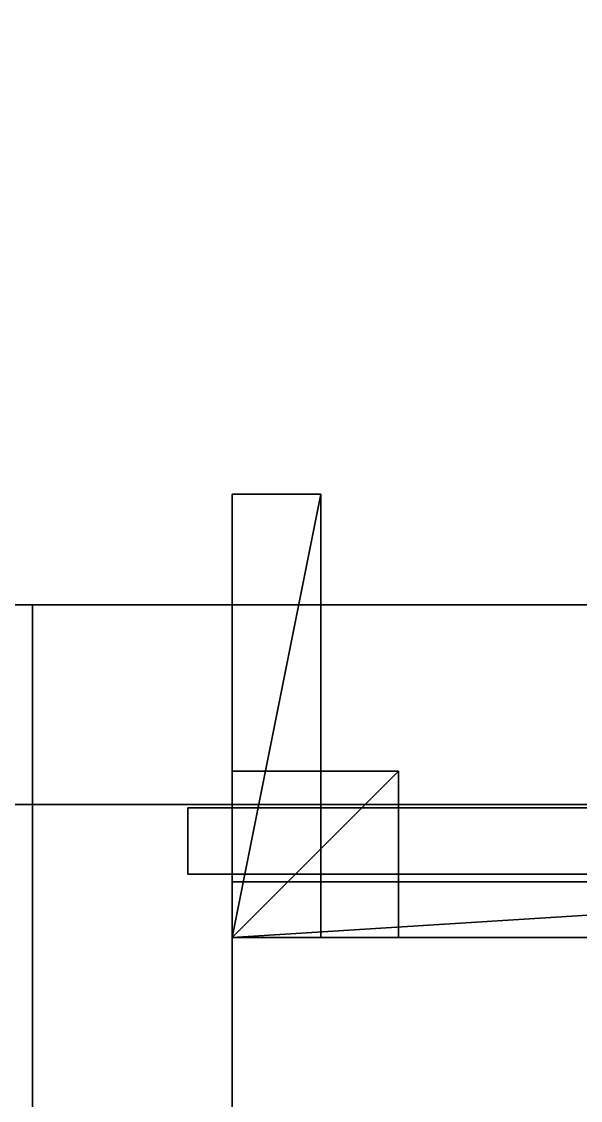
# Model space of a CAD drawing. Extents: x 0 to 3903, y -1756 to 0.
# Drawn here: x 924 to 974.4, y -212.7 to -115.4 of the extents above; entities that cross this region are included whole.
import ezdxf

# ---------------------------------------------------------------- set-up
doc = ezdxf.new("R2010")
doc.units = 0
for name, color, linetype in [('LAYER0', 7, 'CONTINUOUS'), ('LAYER1', 7, 'CONTINUOUS'), ('LAYER148', 35, 'CONTINUOUS'), ('LAYER149', 35, 'CONTINUOUS'), ('LAYER151', 8, 'CONTINUOUS'), ('LAYER152', 8, 'CONTINUOUS'), ('LAYER155', 7, 'CONTINUOUS'), ('LAYER157', 2, 'CONTINUOUS'), ('LAYER158', 7, 'CONTINUOUS'), ('LAYER159', 253, 'CONTINUOUS'), ('LAYER160', 253, 'CONTINUOUS'), ('LAYER161', 253, 'CONTINUOUS'), ('LAYER162', 253, 'CONTINUOUS'), ('LAYER163', 253, 'CONTINUOUS'), ('LAYER164', 253, 'CONTINUOUS'), ('LAYER173', 7, 'CONTINUOUS'), ('LAYER174', 7, 'CONTINUOUS'), ('LAYER175', 7, 'CONTINUOUS'), ('LAYER176', 7, 'CONTINUOUS'), ('LAYER317', 7, 'CONTINUOUS'), ('LAYER319', 2, 'CONTINUOUS'), ('LAYER320', 7, 'CONTINUOUS'), ('LAYER321', 253, 'CONTINUOUS'), ('LAYER322', 253, 'CONTINUOUS'), ('LAYER323', 253, 'CONTINUOUS'), ('LAYER324', 253, 'CONTINUOUS'), ('LAYER325', 253, 'CONTINUOUS'), ('LAYER326', 253, 'CONTINUOUS'), ('LAYER335', 7, 'CONTINUOUS'), ('LAYER336', 7, 'CONTINUOUS'), ('LAYER337', 7, 'CONTINUOUS'), ('LAYER338', 7, 'CONTINUOUS'), ('LAYER353', 7, 'CONTINUOUS'), ('LAYER355', 2, 'CONTINUOUS'), ('LAYER356', 7, 'CONTINUOUS'), ('LAYER357', 253, 'CONTINUOUS'), ('LAYER358', 253, 'CONTINUOUS'), ('LAYER359', 253, 'CONTINUOUS'), ('LAYER360', 253, 'CONTINUOUS'), ('LAYER361', 253, 'CONTINUOUS'), ('LAYER362', 253, 'CONTINUOUS'), ('LAYER371', 7, 'CONTINUOUS'), ('LAYER373', 7, 'CONTINUOUS'), ('LAYER374', 7, 'CONTINUOUS'), ('LAYER5', 7, 'CONTINUOUS')]:
    doc.layers.add(name, color=color, linetype=linetype)

msp = doc.modelspace()

# ---------------------------------------------------------------- linework, layer by layer
at = {"layer": 'LAYER0', "invisible_edges": 1}
for points in [[(3902.994, -18.002), (0.0042, -1756.002), (0.0042, -18.002), (3902.994, -18.002)], [(0.0042, -1756.002), (3902.994, -18.002), (3902.994, -1756.002), (0.0042, -1756.002)], [(3902.994, -1756.002, 5), (0.0042, -18.002, 5), (0.0042, -1756.002, 5), (3902.994, -1756.002, 5)], [(0.0042, -18.002, 5), (3902.994, -1756.002, 5), (3902.994, -18.002, 5), (0.0042, -18.002, 5)]]:
    msp.add_3dface(points, dxfattribs=at)
at = {"layer": 'LAYER1'}
for points, invisible_edges in [([(150.0021, -168.0032, 5), (0.0021, -18.0032, 5), (3903.002, -18.0032, 5), (150.0021, -168.0032, 5)], 5), ([(150.0021, -168.0032, 5), (3903.002, -18.0032, 5), (3753.002, -168.0032, 5), (150.0021, -168.0032, 5)], 3), ([(150.0021, -168.0032, 2955), (3042.972, -168.0032, 1170), (3753.002, -168.0032, 2955), (150.0021, -168.0032, 2955)], 3), ([(150.0021, -168.0032, 2955), (666.0021, -168.0032, 1163), (3042.972, -168.0032, 1170), (150.0021, -168.0032, 2955)], 7), ([(150.0021, -168.0032, 5), (3162.972, -168.0032, 1090), (726.0021, -168.0032, 1083), (150.0021, -168.0032, 5)], 7), ([(3753.002, -168.0032, 5), (3162.972, -168.0032, 1090), (150.0021, -168.0032, 5), (3753.002, -168.0032, 5)], 3), ([(726.0021, -168.0032, 1163), (3042.972, -168.0032, 1170), (666.0021, -168.0032, 1163), (726.0021, -168.0032, 1163)], 3), ([(726.0021, -168.0032, 1163), (3042.972, -168.0032, 1090), (3042.972, -168.0032, 1170), (726.0021, -168.0032, 1163)], 5), ([(3042.972, -168.0032, 1090), (726.0021, -168.0032, 1083), (3162.972, -168.0032, 1090), (3042.972, -168.0032, 1090)], 3), ([(726.0021, -168.0032, 1083), (3042.972, -168.0032, 1090), (726.0021, -168.0032, 1163), (726.0021, -168.0032, 1083)], 3)]:
    msp.add_3dface(points, dxfattribs=dict(at, invisible_edges=invisible_edges))
at = {"layer": 'LAYER148'}
for points, invisible_edges in [([(2405, -168.001, 930), (155.0002, -168.001, 885), (155.0002, -168.001, 930), (2405, -168.001, 930)], 1), ([(155.0002, -168.001, 885), (2405, -168.001, 930), (2405, -168.001, 885), (155.0002, -168.001, 885)], 1), ([(2405, -168.001, 885), (870.0003, -232.001, 885), (155.0002, -168.001, 885), (2405, -168.001, 885)], 3), ([(155.0002, -168.001, 930), (240.0003, -232.001, 930), (2405, -168.001, 930), (155.0002, -168.001, 930)], 3), ([(870.0003, -232.001, 930), (2405, -168.001, 930), (240.0003, -232.001, 930), (870.0003, -232.001, 930)], 3), ([(870.0003, -232.001, 885), (2405, -168.001, 885), (2405, -738.001, 885), (870.0003, -232.001, 885)], 5), ([(2405, -168.001, 930), (870.0003, -232.001, 930), (2405, -738.001, 930), (2405, -168.001, 930)], 3)]:
    msp.add_3dface(points, dxfattribs=dict(at, invisible_edges=invisible_edges))
at = {"layer": 'LAYER149'}
for points, invisible_edges in [([(3753, -168.001, 930), (3735, -186.001, 930), (155, -168.001, 930), (3753, -168.001, 930)], 3), ([(155, -168.001, 930), (3735, -186.001, 930), (173, -186.001, 930), (155, -168.001, 930)], 5), ([(155, -168.001, 980), (3753, -168.001, 930), (155, -168.001, 930), (155, -168.001, 980)], 1), ([(3753, -168.001, 930), (155, -168.001, 980), (3753, -168.001, 980), (3753, -168.001, 930)], 1), ([(3735, -186.001, 980), (3753, -168.001, 980), (155, -168.001, 980), (3735, -186.001, 980)], 5), ([(3735, -186.001, 980), (155, -168.001, 980), (173, -186.001, 980), (3735, -186.001, 980)], 3), ([(3735, -186.001, 980), (173, -186.001, 930), (3735, -186.001, 930), (3735, -186.001, 980)], 1), ([(173, -186.001, 930), (3735, -186.001, 980), (173, -186.001, 980), (173, -186.001, 930)], 1)]:
    msp.add_3dface(points, dxfattribs=dict(at, invisible_edges=invisible_edges))
at = {"layer": 'LAYER151', "invisible_edges": 1}
for points in [[(3535, -168, 1605), (907.0002, -538, 1605), (907.0002, -168, 1605), (3535, -168, 1605)], [(907.0002, -538, 1605), (3535, -168, 1605), (3535, -538, 1605), (907.0002, -538, 1605)], [(907.0002, -168, 1623), (3535, -168, 1605), (907.0002, -168, 1605), (907.0002, -168, 1623)], [(3535, -168, 1605), (907.0002, -168, 1623), (3535, -168, 1623), (3535, -168, 1605)], [(3535, -538, 1623), (907.0002, -168, 1623), (907.0002, -538, 1623), (3535, -538, 1623)], [(907.0002, -168, 1623), (3535, -538, 1623), (3535, -168, 1623), (907.0002, -168, 1623)]]:
    msp.add_3dface(points, dxfattribs=at)
at = {"layer": 'LAYER152', "invisible_edges": 1}
for points in [[(907.0002, -168, 1623), (925.0002, -538, 1623), (907.0002, -538, 1623), (907.0002, -168, 1623)], [(925.0002, -538, 1623), (907.0002, -168, 1623), (925.0002, -168, 1623), (925.0002, -538, 1623)], [(925.0002, -168, 2505), (907.0002, -538, 2505), (925.0002, -538, 2505), (925.0002, -168, 2505)], [(907.0002, -538, 2505), (925.0002, -168, 2505), (907.0002, -168, 2505), (907.0002, -538, 2505)], [(907.0002, -168, 1623), (925.0002, -168, 2505), (925.0002, -168, 1623), (907.0002, -168, 1623)], [(925.0002, -168, 2505), (907.0002, -168, 1623), (907.0002, -168, 2505), (925.0002, -168, 2505)], [(925.0002, -168, 2505), (925.0002, -538, 1623), (925.0002, -168, 1623), (925.0002, -168, 2505)], [(925.0002, -538, 1623), (925.0002, -168, 2505), (925.0002, -538, 2505), (925.0002, -538, 1623)]]:
    msp.add_3dface(points, dxfattribs=at)
at = {"layer": 'LAYER155', "invisible_edges": 1}
for points in [[(925.0002, -168, 1623), (943.0002, -518, 1623), (925.0002, -518, 1623), (925.0002, -168, 1623)], [(943.0002, -518, 1623), (925.0002, -168, 1623), (943.0002, -168, 1623), (943.0002, -518, 1623)], [(943.0002, -168, 1973), (925.0002, -518, 1973), (943.0002, -518, 1973), (943.0002, -168, 1973)], [(925.0002, -518, 1973), (943.0002, -168, 1973), (925.0002, -168, 1973), (925.0002, -518, 1973)], [(925.0002, -168, 1623), (943.0002, -168, 1973), (943.0002, -168, 1623), (925.0002, -168, 1623)], [(943.0002, -168, 1973), (925.0002, -168, 1623), (925.0002, -168, 1973), (943.0002, -168, 1973)], [(925.0002, -518, 1973), (925.0002, -168, 1623), (925.0002, -518, 1623), (925.0002, -518, 1973)], [(925.0002, -168, 1623), (925.0002, -518, 1973), (925.0002, -168, 1973), (925.0002, -168, 1623)], [(943.0002, -168, 1973), (943.0002, -518, 1623), (943.0002, -168, 1623), (943.0002, -168, 1973)], [(943.0002, -518, 1623), (943.0002, -168, 1973), (943.0002, -518, 1973), (943.0002, -518, 1623)]]:
    msp.add_3dface(points, dxfattribs=at)
at = {"layer": 'LAYER157'}
for points in [[(1023, -198, 1942.5), (1023, -193, 1942.5), (943.0002, -198, 1942.5), (1023, -198, 1942.5)], [(943.0002, -198, 1942.5), (1023, -193, 1942.5), (943.0002, -193, 1942.5), (943.0002, -198, 1942.5)], [(943.0002, -198, 1942.5), (943.0002, -193, 1942.5), (943.0002, -198, 1919.5), (943.0002, -198, 1942.5)], [(943.0002, -198, 1919.5), (943.0002, -193, 1942.5), (943.0002, -193, 1919.5), (943.0002, -198, 1919.5)], [(1023, -198, 1919.5), (943.0002, -198, 1919.5), (1023, -193, 1919.5), (1023, -198, 1919.5)], [(1023, -193, 1919.5), (943.0002, -198, 1919.5), (943.0002, -193, 1919.5), (1023, -193, 1919.5)], [(1023, -193, 1919.5), (943.0002, -193, 1919.5), (1023, -193, 1942.5), (1023, -193, 1919.5)], [(1023, -193, 1942.5), (943.0002, -193, 1919.5), (943.0002, -193, 1942.5), (1023, -193, 1942.5)], [(1023, -198, 1942.5), (943.0002, -198, 1942.5), (1023, -198, 1919.5), (1023, -198, 1942.5)], [(1023, -198, 1919.5), (943.0002, -198, 1942.5), (943.0002, -198, 1919.5), (1023, -198, 1919.5)]]:
    msp.add_3dface(points, dxfattribs=at)
at = {"layer": 'LAYER158', "invisible_edges": 1}
for points in [[(943.0002, -193, 1942.5), (1023, -198, 1942.5), (1023, -193, 1942.5), (943.0002, -193, 1942.5)], [(1023, -198, 1942.5), (943.0002, -193, 1942.5), (943.0002, -198, 1942.5), (1023, -198, 1942.5)], [(943.0002, -198, 1919.5), (1023, -193, 1919.5), (1023, -198, 1919.5), (943.0002, -198, 1919.5)], [(1023, -193, 1919.5), (943.0002, -198, 1919.5), (943.0002, -193, 1919.5), (1023, -193, 1919.5)], [(943.0002, -193, 1942.5), (943.0002, -198, 1919.5), (943.0002, -198, 1942.5), (943.0002, -193, 1942.5)], [(943.0002, -198, 1919.5), (943.0002, -193, 1942.5), (943.0002, -193, 1919.5), (943.0002, -198, 1919.5)], [(1023, -193, 1919.5), (943.0002, -193, 1942.5), (1023, -193, 1942.5), (1023, -193, 1919.5)], [(943.0002, -193, 1942.5), (1023, -193, 1919.5), (943.0002, -193, 1919.5), (943.0002, -193, 1942.5)], [(943.0002, -198, 1919.5), (1023, -198, 1942.5), (943.0002, -198, 1942.5), (943.0002, -198, 1919.5)], [(1023, -198, 1942.5), (943.0002, -198, 1919.5), (1023, -198, 1919.5), (1023, -198, 1942.5)]]:
    msp.add_3dface(points, dxfattribs=at)
at = {"layer": 'LAYER159'}
for points in [[(958.0002, -198, 1942.5), (958.0002, -183, 1942.5), (943.0002, -198, 1942.5), (958.0002, -198, 1942.5)], [(943.0002, -198, 1942.5), (958.0002, -183, 1942.5), (943.0002, -183, 1942.5), (943.0002, -198, 1942.5)], [(943.0002, -198, 1942.5), (943.0002, -183, 1942.5), (943.0002, -198, 1927.5), (943.0002, -198, 1942.5)], [(943.0002, -198, 1927.5), (943.0002, -183, 1942.5), (943.0002, -183, 1927.5), (943.0002, -198, 1927.5)], [(958.0002, -198, 1927.5), (943.0002, -198, 1927.5), (958.0002, -183, 1927.5), (958.0002, -198, 1927.5)], [(958.0002, -183, 1927.5), (943.0002, -198, 1927.5), (943.0002, -183, 1927.5), (958.0002, -183, 1927.5)], [(958.0002, -183, 1927.5), (943.0002, -183, 1927.5), (958.0002, -183, 1942.5), (958.0002, -183, 1927.5)], [(958.0002, -183, 1942.5), (943.0002, -183, 1927.5), (943.0002, -183, 1942.5), (958.0002, -183, 1942.5)], [(958.0002, -198, 1927.5), (958.0002, -183, 1927.5), (958.0002, -198, 1942.5), (958.0002, -198, 1927.5)], [(958.0002, -198, 1942.5), (958.0002, -183, 1927.5), (958.0002, -183, 1942.5), (958.0002, -198, 1942.5)], [(958.0002, -198, 1942.5), (943.0002, -198, 1942.5), (958.0002, -198, 1927.5), (958.0002, -198, 1942.5)], [(958.0002, -198, 1927.5), (943.0002, -198, 1942.5), (943.0002, -198, 1927.5), (958.0002, -198, 1927.5)]]:
    msp.add_3dface(points, dxfattribs=at)
at = {"layer": 'LAYER160'}
for points in [[(958.0002, -198, 1942.5), (958.0002, -183, 1942.5), (943.0002, -198, 1942.5), (958.0002, -198, 1942.5)], [(943.0002, -198, 1942.5), (958.0002, -183, 1942.5), (943.0002, -183, 1942.5), (943.0002, -198, 1942.5)], [(943.0002, -198, 1942.5), (943.0002, -183, 1942.5), (943.0002, -198, 1927.5), (943.0002, -198, 1942.5)], [(943.0002, -198, 1927.5), (943.0002, -183, 1942.5), (943.0002, -183, 1927.5), (943.0002, -198, 1927.5)], [(958.0002, -198, 1927.5), (943.0002, -198, 1927.5), (958.0002, -183, 1927.5), (958.0002, -198, 1927.5)], [(958.0002, -183, 1927.5), (943.0002, -198, 1927.5), (943.0002, -183, 1927.5), (958.0002, -183, 1927.5)], [(958.0002, -183, 1927.5), (943.0002, -183, 1927.5), (958.0002, -183, 1942.5), (958.0002, -183, 1927.5)], [(958.0002, -183, 1942.5), (943.0002, -183, 1927.5), (943.0002, -183, 1942.5), (958.0002, -183, 1942.5)], [(958.0002, -198, 1927.5), (958.0002, -183, 1927.5), (958.0002, -198, 1942.5), (958.0002, -198, 1927.5)], [(958.0002, -198, 1942.5), (958.0002, -183, 1927.5), (958.0002, -183, 1942.5), (958.0002, -198, 1942.5)], [(958.0002, -198, 1942.5), (943.0002, -198, 1942.5), (958.0002, -198, 1927.5), (958.0002, -198, 1942.5)], [(958.0002, -198, 1927.5), (943.0002, -198, 1942.5), (943.0002, -198, 1927.5), (958.0002, -198, 1927.5)]]:
    msp.add_3dface(points, dxfattribs=at)
at = {"layer": 'LAYER161'}
for points in [[(958.0002, -198, 1942.5), (958.0002, -183, 1942.5), (943.0002, -198, 1942.5), (958.0002, -198, 1942.5)], [(943.0002, -198, 1942.5), (958.0002, -183, 1942.5), (943.0002, -183, 1942.5), (943.0002, -198, 1942.5)], [(943.0002, -198, 1942.5), (943.0002, -183, 1942.5), (943.0002, -198, 1927.5), (943.0002, -198, 1942.5)], [(943.0002, -198, 1927.5), (943.0002, -183, 1942.5), (943.0002, -183, 1927.5), (943.0002, -198, 1927.5)], [(958.0002, -198, 1927.5), (943.0002, -198, 1927.5), (958.0002, -183, 1927.5), (958.0002, -198, 1927.5)], [(958.0002, -183, 1927.5), (943.0002, -198, 1927.5), (943.0002, -183, 1927.5), (958.0002, -183, 1927.5)], [(958.0002, -183, 1927.5), (943.0002, -183, 1927.5), (958.0002, -183, 1942.5), (958.0002, -183, 1927.5)], [(958.0002, -183, 1942.5), (943.0002, -183, 1927.5), (943.0002, -183, 1942.5), (958.0002, -183, 1942.5)], [(958.0002, -198, 1927.5), (958.0002, -183, 1927.5), (958.0002, -198, 1942.5), (958.0002, -198, 1927.5)], [(958.0002, -198, 1942.5), (958.0002, -183, 1927.5), (958.0002, -183, 1942.5), (958.0002, -198, 1942.5)], [(958.0002, -198, 1942.5), (943.0002, -198, 1942.5), (958.0002, -198, 1927.5), (958.0002, -198, 1942.5)], [(958.0002, -198, 1927.5), (943.0002, -198, 1942.5), (943.0002, -198, 1927.5), (958.0002, -198, 1927.5)]]:
    msp.add_3dface(points, dxfattribs=at)
at = {"layer": 'LAYER162'}
for points in [[(958.0002, -198, 1942.5), (958.0002, -183, 1942.5), (943.0002, -198, 1942.5), (958.0002, -198, 1942.5)], [(943.0002, -198, 1942.5), (958.0002, -183, 1942.5), (943.0002, -183, 1942.5), (943.0002, -198, 1942.5)], [(943.0002, -198, 1942.5), (943.0002, -183, 1942.5), (943.0002, -198, 1927.5), (943.0002, -198, 1942.5)], [(943.0002, -198, 1927.5), (943.0002, -183, 1942.5), (943.0002, -183, 1927.5), (943.0002, -198, 1927.5)], [(958.0002, -198, 1927.5), (943.0002, -198, 1927.5), (958.0002, -183, 1927.5), (958.0002, -198, 1927.5)], [(958.0002, -183, 1927.5), (943.0002, -198, 1927.5), (943.0002, -183, 1927.5), (958.0002, -183, 1927.5)], [(958.0002, -183, 1927.5), (943.0002, -183, 1927.5), (958.0002, -183, 1942.5), (958.0002, -183, 1927.5)], [(958.0002, -183, 1942.5), (943.0002, -183, 1927.5), (943.0002, -183, 1942.5), (958.0002, -183, 1942.5)], [(958.0002, -198, 1927.5), (958.0002, -183, 1927.5), (958.0002, -198, 1942.5), (958.0002, -198, 1927.5)], [(958.0002, -198, 1942.5), (958.0002, -183, 1927.5), (958.0002, -183, 1942.5), (958.0002, -198, 1942.5)], [(958.0002, -198, 1942.5), (943.0002, -198, 1942.5), (958.0002, -198, 1927.5), (958.0002, -198, 1942.5)], [(958.0002, -198, 1927.5), (943.0002, -198, 1942.5), (943.0002, -198, 1927.5), (958.0002, -198, 1927.5)]]:
    msp.add_3dface(points, dxfattribs=at)
at = {"layer": 'LAYER163'}
for points in [[(951.0002, -198, 1942.5), (951.0002, -158, 1942.5), (943.0002, -198, 1942.5), (951.0002, -198, 1942.5)], [(943.0002, -198, 1942.5), (951.0002, -158, 1942.5), (943.0002, -158, 1942.5), (943.0002, -198, 1942.5)], [(943.0002, -198, 1942.5), (943.0002, -158, 1942.5), (943.0002, -198, 1934.5), (943.0002, -198, 1942.5)], [(943.0002, -198, 1934.5), (943.0002, -158, 1942.5), (943.0002, -158, 1934.5), (943.0002, -198, 1934.5)], [(951.0002, -198, 1934.5), (943.0002, -198, 1934.5), (951.0002, -158, 1934.5), (951.0002, -198, 1934.5)], [(951.0002, -158, 1934.5), (943.0002, -198, 1934.5), (943.0002, -158, 1934.5), (951.0002, -158, 1934.5)], [(951.0002, -158, 1934.5), (943.0002, -158, 1934.5), (951.0002, -158, 1942.5), (951.0002, -158, 1934.5)], [(951.0002, -158, 1942.5), (943.0002, -158, 1934.5), (943.0002, -158, 1942.5), (951.0002, -158, 1942.5)], [(951.0002, -198, 1934.5), (951.0002, -158, 1934.5), (951.0002, -198, 1942.5), (951.0002, -198, 1934.5)], [(951.0002, -198, 1942.5), (951.0002, -158, 1934.5), (951.0002, -158, 1942.5), (951.0002, -198, 1942.5)], [(951.0002, -198, 1942.5), (943.0002, -198, 1942.5), (951.0002, -198, 1934.5), (951.0002, -198, 1942.5)], [(951.0002, -198, 1934.5), (943.0002, -198, 1942.5), (943.0002, -198, 1934.5), (951.0002, -198, 1934.5)]]:
    msp.add_3dface(points, dxfattribs=at)
at = {"layer": 'LAYER164'}
for points in [[(1023, -198, 1942.5), (1023, -193, 1942.5), (943.0002, -198, 1942.5), (1023, -198, 1942.5)], [(943.0002, -198, 1942.5), (1023, -193, 1942.5), (943.0002, -193, 1942.5), (943.0002, -198, 1942.5)], [(943.0002, -198, 1942.5), (943.0002, -193, 1942.5), (943.0002, -198, 1926.5), (943.0002, -198, 1942.5)], [(943.0002, -198, 1926.5), (943.0002, -193, 1942.5), (943.0002, -193, 1926.5), (943.0002, -198, 1926.5)], [(1023, -198, 1926.5), (943.0002, -198, 1926.5), (1023, -193, 1926.5), (1023, -198, 1926.5)], [(1023, -193, 1926.5), (943.0002, -198, 1926.5), (943.0002, -193, 1926.5), (1023, -193, 1926.5)], [(1023, -193, 1926.5), (943.0002, -193, 1926.5), (1023, -193, 1942.5), (1023, -193, 1926.5)], [(1023, -193, 1942.5), (943.0002, -193, 1926.5), (943.0002, -193, 1942.5), (1023, -193, 1942.5)], [(1023, -198, 1942.5), (943.0002, -198, 1942.5), (1023, -198, 1926.5), (1023, -198, 1942.5)], [(1023, -198, 1926.5), (943.0002, -198, 1942.5), (943.0002, -198, 1926.5), (1023, -198, 1926.5)]]:
    msp.add_3dface(points, dxfattribs=at)
at = {"layer": 'LAYER173', "invisible_edges": 1}
for points in [[(1647, -168, 1624), (943.0002, -518, 1624), (943.0002, -168, 1624), (1647, -168, 1624)], [(943.0002, -518, 1624), (1647, -168, 1624), (1647, -518, 1624), (943.0002, -518, 1624)], [(943.0002, -168, 1642), (943.0002, -518, 1624), (943.0002, -518, 1642), (943.0002, -168, 1642)], [(943.0002, -518, 1624), (943.0002, -168, 1642), (943.0002, -168, 1624), (943.0002, -518, 1624)], [(943.0002, -168, 1642), (1647, -168, 1624), (943.0002, -168, 1624), (943.0002, -168, 1642)], [(1647, -168, 1624), (943.0002, -168, 1642), (1647, -168, 1642), (1647, -168, 1624)], [(1647, -518, 1642), (943.0002, -168, 1642), (943.0002, -518, 1642), (1647, -518, 1642)], [(943.0002, -168, 1642), (1647, -518, 1642), (1647, -168, 1642), (943.0002, -168, 1642)]]:
    msp.add_3dface(points, dxfattribs=at)
at = {"layer": 'LAYER174', "invisible_edges": 1}
for points in [[(943.0002, -168, 1972), (1647, -518, 1972), (1647, -168, 1972), (943.0002, -168, 1972)], [(1647, -518, 1972), (943.0002, -168, 1972), (943.0002, -518, 1972), (1647, -518, 1972)], [(943.0002, -168, 1972), (943.0002, -518, 1954), (943.0002, -518, 1972), (943.0002, -168, 1972)], [(943.0002, -518, 1954), (943.0002, -168, 1972), (943.0002, -168, 1954), (943.0002, -518, 1954)], [(1647, -168, 1954), (943.0002, -168, 1972), (1647, -168, 1972), (1647, -168, 1954)], [(943.0002, -168, 1972), (1647, -168, 1954), (943.0002, -168, 1954), (943.0002, -168, 1972)], [(943.0002, -518, 1954), (1647, -168, 1954), (1647, -518, 1954), (943.0002, -518, 1954)], [(1647, -168, 1954), (943.0002, -518, 1954), (943.0002, -168, 1954), (1647, -168, 1954)]]:
    msp.add_3dface(points, dxfattribs=at)
at = {"layer": 'LAYER175', "invisible_edges": 1}
for points in [[(939.0001, -186.3, 1638), (1651, -192.3, 1638), (939.0001, -192.3, 1638), (939.0001, -186.3, 1638)], [(1651, -192.3, 1638), (939.0001, -186.3, 1638), (1651, -186.3, 1638), (1651, -192.3, 1638)], [(939.0001, -192.3, 1958), (939.0001, -186.3, 1638), (939.0001, -192.3, 1638), (939.0001, -192.3, 1958)], [(939.0001, -186.3, 1638), (939.0001, -192.3, 1958), (939.0001, -186.3, 1958), (939.0001, -186.3, 1638)], [(1651, -186.3, 1958), (939.0001, -192.3, 1958), (1651, -192.3, 1958), (1651, -186.3, 1958)], [(939.0001, -192.3, 1958), (1651, -186.3, 1958), (939.0001, -186.3, 1958), (939.0001, -192.3, 1958)], [(939.0001, -186.3, 1638), (1651, -186.3, 1958), (1651, -186.3, 1638), (939.0001, -186.3, 1638)], [(1651, -186.3, 1958), (939.0001, -186.3, 1638), (939.0001, -186.3, 1958), (1651, -186.3, 1958)], [(939.0001, -192.3, 1958), (1651, -192.3, 1638), (1651, -192.3, 1958), (939.0001, -192.3, 1958)], [(1651, -192.3, 1638), (939.0001, -192.3, 1958), (939.0001, -192.3, 1638), (1651, -192.3, 1638)]]:
    msp.add_3dface(points, dxfattribs=at)
at = {"layer": 'LAYER176', "invisible_edges": 1}
for points in [[(1647, -168, 1954), (943.0002, -168, 1834), (943.0002, -168, 1954), (1647, -168, 1954)], [(943.0002, -168, 1834), (1647, -168, 1954), (1647, -168, 1834), (943.0002, -168, 1834)], [(943.0002, -186, 1954), (943.0002, -168, 1834), (943.0002, -186, 1834), (943.0002, -186, 1954)], [(943.0002, -168, 1834), (943.0002, -186, 1954), (943.0002, -168, 1954), (943.0002, -168, 1834)], [(1647, -186, 1834), (943.0002, -168, 1834), (1647, -168, 1834), (1647, -186, 1834)], [(943.0002, -168, 1834), (1647, -186, 1834), (943.0002, -186, 1834), (943.0002, -168, 1834)], [(943.0002, -186, 1954), (1647, -168, 1954), (943.0002, -168, 1954), (943.0002, -186, 1954)], [(1647, -168, 1954), (943.0002, -186, 1954), (1647, -186, 1954), (1647, -168, 1954)], [(1647, -186, 1834), (943.0002, -186, 1954), (943.0002, -186, 1834), (1647, -186, 1834)], [(943.0002, -186, 1954), (1647, -186, 1834), (1647, -186, 1954), (943.0002, -186, 1954)]]:
    msp.add_3dface(points, dxfattribs=at)
at = {"layer": 'LAYER317', "invisible_edges": 1}
for points in [[(925.0002, -168, 1973), (943.0002, -518, 1973), (925.0002, -518, 1973), (925.0002, -168, 1973)], [(943.0002, -518, 1973), (925.0002, -168, 1973), (943.0002, -168, 1973), (943.0002, -518, 1973)], [(943.0002, -168, 2487), (925.0002, -518, 2487), (943.0002, -518, 2487), (943.0002, -168, 2487)], [(925.0002, -518, 2487), (943.0002, -168, 2487), (925.0002, -168, 2487), (925.0002, -518, 2487)], [(925.0002, -168, 1973), (943.0002, -168, 2487), (943.0002, -168, 1973), (925.0002, -168, 1973)], [(943.0002, -168, 2487), (925.0002, -168, 1973), (925.0002, -168, 2487), (943.0002, -168, 2487)], [(925.0002, -518, 2487), (925.0002, -168, 1973), (925.0002, -518, 1973), (925.0002, -518, 2487)], [(925.0002, -168, 1973), (925.0002, -518, 2487), (925.0002, -168, 2487), (925.0002, -168, 1973)], [(943.0002, -168, 2487), (943.0002, -518, 1973), (943.0002, -168, 1973), (943.0002, -168, 2487)], [(943.0002, -518, 1973), (943.0002, -168, 2487), (943.0002, -518, 2487), (943.0002, -518, 1973)]]:
    msp.add_3dface(points, dxfattribs=at)
at = {"layer": 'LAYER319'}
for points in [[(1023, -198, 2456.5), (1023, -193, 2456.5), (943.0002, -198, 2456.5), (1023, -198, 2456.5)], [(943.0002, -198, 2456.5), (1023, -193, 2456.5), (943.0002, -193, 2456.5), (943.0002, -198, 2456.5)], [(943.0002, -198, 2456.5), (943.0002, -193, 2456.5), (943.0002, -198, 2433.5), (943.0002, -198, 2456.5)], [(943.0002, -198, 2433.5), (943.0002, -193, 2456.5), (943.0002, -193, 2433.5), (943.0002, -198, 2433.5)], [(1023, -198, 2433.5), (943.0002, -198, 2433.5), (1023, -193, 2433.5), (1023, -198, 2433.5)], [(1023, -193, 2433.5), (943.0002, -198, 2433.5), (943.0002, -193, 2433.5), (1023, -193, 2433.5)], [(1023, -193, 2433.5), (943.0002, -193, 2433.5), (1023, -193, 2456.5), (1023, -193, 2433.5)], [(1023, -193, 2456.5), (943.0002, -193, 2433.5), (943.0002, -193, 2456.5), (1023, -193, 2456.5)], [(1023, -198, 2456.5), (943.0002, -198, 2456.5), (1023, -198, 2433.5), (1023, -198, 2456.5)], [(1023, -198, 2433.5), (943.0002, -198, 2456.5), (943.0002, -198, 2433.5), (1023, -198, 2433.5)]]:
    msp.add_3dface(points, dxfattribs=at)
at = {"layer": 'LAYER320', "invisible_edges": 1}
for points in [[(943.0002, -193, 2456.5), (1023, -198, 2456.5), (1023, -193, 2456.5), (943.0002, -193, 2456.5)], [(1023, -198, 2456.5), (943.0002, -193, 2456.5), (943.0002, -198, 2456.5), (1023, -198, 2456.5)], [(943.0002, -198, 2433.5), (1023, -193, 2433.5), (1023, -198, 2433.5), (943.0002, -198, 2433.5)], [(1023, -193, 2433.5), (943.0002, -198, 2433.5), (943.0002, -193, 2433.5), (1023, -193, 2433.5)], [(943.0002, -193, 2456.5), (943.0002, -198, 2433.5), (943.0002, -198, 2456.5), (943.0002, -193, 2456.5)], [(943.0002, -198, 2433.5), (943.0002, -193, 2456.5), (943.0002, -193, 2433.5), (943.0002, -198, 2433.5)], [(1023, -193, 2433.5), (943.0002, -193, 2456.5), (1023, -193, 2456.5), (1023, -193, 2433.5)], [(943.0002, -193, 2456.5), (1023, -193, 2433.5), (943.0002, -193, 2433.5), (943.0002, -193, 2456.5)], [(943.0002, -198, 2433.5), (1023, -198, 2456.5), (943.0002, -198, 2456.5), (943.0002, -198, 2433.5)], [(1023, -198, 2456.5), (943.0002, -198, 2433.5), (1023, -198, 2433.5), (1023, -198, 2456.5)]]:
    msp.add_3dface(points, dxfattribs=at)
at = {"layer": 'LAYER321'}
for points in [[(958.0002, -198, 2456.5), (958.0002, -183, 2456.5), (943.0002, -198, 2456.5), (958.0002, -198, 2456.5)], [(943.0002, -198, 2456.5), (958.0002, -183, 2456.5), (943.0002, -183, 2456.5), (943.0002, -198, 2456.5)], [(943.0002, -198, 2456.5), (943.0002, -183, 2456.5), (943.0002, -198, 2441.5), (943.0002, -198, 2456.5)], [(943.0002, -198, 2441.5), (943.0002, -183, 2456.5), (943.0002, -183, 2441.5), (943.0002, -198, 2441.5)], [(958.0002, -198, 2441.5), (943.0002, -198, 2441.5), (958.0002, -183, 2441.5), (958.0002, -198, 2441.5)], [(958.0002, -183, 2441.5), (943.0002, -198, 2441.5), (943.0002, -183, 2441.5), (958.0002, -183, 2441.5)], [(958.0002, -183, 2441.5), (943.0002, -183, 2441.5), (958.0002, -183, 2456.5), (958.0002, -183, 2441.5)], [(958.0002, -183, 2456.5), (943.0002, -183, 2441.5), (943.0002, -183, 2456.5), (958.0002, -183, 2456.5)], [(958.0002, -198, 2441.5), (958.0002, -183, 2441.5), (958.0002, -198, 2456.5), (958.0002, -198, 2441.5)], [(958.0002, -198, 2456.5), (958.0002, -183, 2441.5), (958.0002, -183, 2456.5), (958.0002, -198, 2456.5)], [(958.0002, -198, 2456.5), (943.0002, -198, 2456.5), (958.0002, -198, 2441.5), (958.0002, -198, 2456.5)], [(958.0002, -198, 2441.5), (943.0002, -198, 2456.5), (943.0002, -198, 2441.5), (958.0002, -198, 2441.5)]]:
    msp.add_3dface(points, dxfattribs=at)
at = {"layer": 'LAYER322'}
for points in [[(958.0002, -198, 2456.5), (958.0002, -183, 2456.5), (943.0002, -198, 2456.5), (958.0002, -198, 2456.5)], [(943.0002, -198, 2456.5), (958.0002, -183, 2456.5), (943.0002, -183, 2456.5), (943.0002, -198, 2456.5)], [(943.0002, -198, 2456.5), (943.0002, -183, 2456.5), (943.0002, -198, 2441.5), (943.0002, -198, 2456.5)], [(943.0002, -198, 2441.5), (943.0002, -183, 2456.5), (943.0002, -183, 2441.5), (943.0002, -198, 2441.5)], [(958.0002, -198, 2441.5), (943.0002, -198, 2441.5), (958.0002, -183, 2441.5), (958.0002, -198, 2441.5)], [(958.0002, -183, 2441.5), (943.0002, -198, 2441.5), (943.0002, -183, 2441.5), (958.0002, -183, 2441.5)], [(958.0002, -183, 2441.5), (943.0002, -183, 2441.5), (958.0002, -183, 2456.5), (958.0002, -183, 2441.5)], [(958.0002, -183, 2456.5), (943.0002, -183, 2441.5), (943.0002, -183, 2456.5), (958.0002, -183, 2456.5)], [(958.0002, -198, 2441.5), (958.0002, -183, 2441.5), (958.0002, -198, 2456.5), (958.0002, -198, 2441.5)], [(958.0002, -198, 2456.5), (958.0002, -183, 2441.5), (958.0002, -183, 2456.5), (958.0002, -198, 2456.5)], [(958.0002, -198, 2456.5), (943.0002, -198, 2456.5), (958.0002, -198, 2441.5), (958.0002, -198, 2456.5)], [(958.0002, -198, 2441.5), (943.0002, -198, 2456.5), (943.0002, -198, 2441.5), (958.0002, -198, 2441.5)]]:
    msp.add_3dface(points, dxfattribs=at)
at = {"layer": 'LAYER323'}
for points in [[(958.0002, -198, 2456.5), (958.0002, -183, 2456.5), (943.0002, -198, 2456.5), (958.0002, -198, 2456.5)], [(943.0002, -198, 2456.5), (958.0002, -183, 2456.5), (943.0002, -183, 2456.5), (943.0002, -198, 2456.5)], [(943.0002, -198, 2456.5), (943.0002, -183, 2456.5), (943.0002, -198, 2441.5), (943.0002, -198, 2456.5)], [(943.0002, -198, 2441.5), (943.0002, -183, 2456.5), (943.0002, -183, 2441.5), (943.0002, -198, 2441.5)], [(958.0002, -198, 2441.5), (943.0002, -198, 2441.5), (958.0002, -183, 2441.5), (958.0002, -198, 2441.5)], [(958.0002, -183, 2441.5), (943.0002, -198, 2441.5), (943.0002, -183, 2441.5), (958.0002, -183, 2441.5)], [(958.0002, -183, 2441.5), (943.0002, -183, 2441.5), (958.0002, -183, 2456.5), (958.0002, -183, 2441.5)], [(958.0002, -183, 2456.5), (943.0002, -183, 2441.5), (943.0002, -183, 2456.5), (958.0002, -183, 2456.5)], [(958.0002, -198, 2441.5), (958.0002, -183, 2441.5), (958.0002, -198, 2456.5), (958.0002, -198, 2441.5)], [(958.0002, -198, 2456.5), (958.0002, -183, 2441.5), (958.0002, -183, 2456.5), (958.0002, -198, 2456.5)], [(958.0002, -198, 2456.5), (943.0002, -198, 2456.5), (958.0002, -198, 2441.5), (958.0002, -198, 2456.5)], [(958.0002, -198, 2441.5), (943.0002, -198, 2456.5), (943.0002, -198, 2441.5), (958.0002, -198, 2441.5)]]:
    msp.add_3dface(points, dxfattribs=at)
at = {"layer": 'LAYER324'}
for points in [[(958.0002, -198, 2456.5), (958.0002, -183, 2456.5), (943.0002, -198, 2456.5), (958.0002, -198, 2456.5)], [(943.0002, -198, 2456.5), (958.0002, -183, 2456.5), (943.0002, -183, 2456.5), (943.0002, -198, 2456.5)], [(943.0002, -198, 2456.5), (943.0002, -183, 2456.5), (943.0002, -198, 2441.5), (943.0002, -198, 2456.5)], [(943.0002, -198, 2441.5), (943.0002, -183, 2456.5), (943.0002, -183, 2441.5), (943.0002, -198, 2441.5)], [(958.0002, -198, 2441.5), (943.0002, -198, 2441.5), (958.0002, -183, 2441.5), (958.0002, -198, 2441.5)], [(958.0002, -183, 2441.5), (943.0002, -198, 2441.5), (943.0002, -183, 2441.5), (958.0002, -183, 2441.5)], [(958.0002, -183, 2441.5), (943.0002, -183, 2441.5), (958.0002, -183, 2456.5), (958.0002, -183, 2441.5)], [(958.0002, -183, 2456.5), (943.0002, -183, 2441.5), (943.0002, -183, 2456.5), (958.0002, -183, 2456.5)], [(958.0002, -198, 2441.5), (958.0002, -183, 2441.5), (958.0002, -198, 2456.5), (958.0002, -198, 2441.5)], [(958.0002, -198, 2456.5), (958.0002, -183, 2441.5), (958.0002, -183, 2456.5), (958.0002, -198, 2456.5)], [(958.0002, -198, 2456.5), (943.0002, -198, 2456.5), (958.0002, -198, 2441.5), (958.0002, -198, 2456.5)], [(958.0002, -198, 2441.5), (943.0002, -198, 2456.5), (943.0002, -198, 2441.5), (958.0002, -198, 2441.5)]]:
    msp.add_3dface(points, dxfattribs=at)
at = {"layer": 'LAYER325'}
for points in [[(951.0002, -198, 2456.5), (951.0002, -158, 2456.5), (943.0002, -198, 2456.5), (951.0002, -198, 2456.5)], [(943.0002, -198, 2456.5), (951.0002, -158, 2456.5), (943.0002, -158, 2456.5), (943.0002, -198, 2456.5)], [(943.0002, -198, 2456.5), (943.0002, -158, 2456.5), (943.0002, -198, 2448.5), (943.0002, -198, 2456.5)], [(943.0002, -198, 2448.5), (943.0002, -158, 2456.5), (943.0002, -158, 2448.5), (943.0002, -198, 2448.5)], [(951.0002, -198, 2448.5), (943.0002, -198, 2448.5), (951.0002, -158, 2448.5), (951.0002, -198, 2448.5)], [(951.0002, -158, 2448.5), (943.0002, -198, 2448.5), (943.0002, -158, 2448.5), (951.0002, -158, 2448.5)], [(951.0002, -158, 2448.5), (943.0002, -158, 2448.5), (951.0002, -158, 2456.5), (951.0002, -158, 2448.5)], [(951.0002, -158, 2456.5), (943.0002, -158, 2448.5), (943.0002, -158, 2456.5), (951.0002, -158, 2456.5)], [(951.0002, -198, 2448.5), (951.0002, -158, 2448.5), (951.0002, -198, 2456.5), (951.0002, -198, 2448.5)], [(951.0002, -198, 2456.5), (951.0002, -158, 2448.5), (951.0002, -158, 2456.5), (951.0002, -198, 2456.5)], [(951.0002, -198, 2456.5), (943.0002, -198, 2456.5), (951.0002, -198, 2448.5), (951.0002, -198, 2456.5)], [(951.0002, -198, 2448.5), (943.0002, -198, 2456.5), (943.0002, -198, 2448.5), (951.0002, -198, 2448.5)]]:
    msp.add_3dface(points, dxfattribs=at)
at = {"layer": 'LAYER326'}
for points in [[(1023, -198, 2456.5), (1023, -193, 2456.5), (943.0002, -198, 2456.5), (1023, -198, 2456.5)], [(943.0002, -198, 2456.5), (1023, -193, 2456.5), (943.0002, -193, 2456.5), (943.0002, -198, 2456.5)], [(943.0002, -198, 2456.5), (943.0002, -193, 2456.5), (943.0002, -198, 2440.5), (943.0002, -198, 2456.5)], [(943.0002, -198, 2440.5), (943.0002, -193, 2456.5), (943.0002, -193, 2440.5), (943.0002, -198, 2440.5)], [(1023, -198, 2440.5), (943.0002, -198, 2440.5), (1023, -193, 2440.5), (1023, -198, 2440.5)], [(1023, -193, 2440.5), (943.0002, -198, 2440.5), (943.0002, -193, 2440.5), (1023, -193, 2440.5)], [(1023, -193, 2440.5), (943.0002, -193, 2440.5), (1023, -193, 2456.5), (1023, -193, 2440.5)], [(1023, -193, 2456.5), (943.0002, -193, 2440.5), (943.0002, -193, 2456.5), (1023, -193, 2456.5)], [(1023, -198, 2456.5), (943.0002, -198, 2456.5), (1023, -198, 2440.5), (1023, -198, 2456.5)], [(1023, -198, 2440.5), (943.0002, -198, 2456.5), (943.0002, -198, 2440.5), (1023, -198, 2440.5)]]:
    msp.add_3dface(points, dxfattribs=at)
at = {"layer": 'LAYER335', "invisible_edges": 1}
for points in [[(1647, -168, 1974), (943.0002, -518, 1974), (943.0002, -168, 1974), (1647, -168, 1974)], [(943.0002, -518, 1974), (1647, -168, 1974), (1647, -518, 1974), (943.0002, -518, 1974)], [(943.0002, -168, 1992), (943.0002, -518, 1974), (943.0002, -518, 1992), (943.0002, -168, 1992)], [(943.0002, -518, 1974), (943.0002, -168, 1992), (943.0002, -168, 1974), (943.0002, -518, 1974)], [(943.0002, -168, 1992), (1647, -168, 1974), (943.0002, -168, 1974), (943.0002, -168, 1992)], [(1647, -168, 1974), (943.0002, -168, 1992), (1647, -168, 1992), (1647, -168, 1974)], [(1647, -518, 1992), (943.0002, -168, 1992), (943.0002, -518, 1992), (1647, -518, 1992)], [(943.0002, -168, 1992), (1647, -518, 1992), (1647, -168, 1992), (943.0002, -168, 1992)]]:
    msp.add_3dface(points, dxfattribs=at)
at = {"layer": 'LAYER336', "invisible_edges": 1}
for points in [[(943.0002, -168, 2486), (1647, -518, 2486), (1647, -168, 2486), (943.0002, -168, 2486)], [(1647, -518, 2486), (943.0002, -168, 2486), (943.0002, -518, 2486), (1647, -518, 2486)], [(943.0002, -168, 2486), (943.0002, -518, 2468), (943.0002, -518, 2486), (943.0002, -168, 2486)], [(943.0002, -518, 2468), (943.0002, -168, 2486), (943.0002, -168, 2468), (943.0002, -518, 2468)], [(1647, -168, 2468), (943.0002, -168, 2486), (1647, -168, 2486), (1647, -168, 2468)], [(943.0002, -168, 2486), (1647, -168, 2468), (943.0002, -168, 2468), (943.0002, -168, 2486)], [(943.0002, -518, 2468), (1647, -168, 2468), (1647, -518, 2468), (943.0002, -518, 2468)], [(1647, -168, 2468), (943.0002, -518, 2468), (943.0002, -168, 2468), (1647, -168, 2468)]]:
    msp.add_3dface(points, dxfattribs=at)
at = {"layer": 'LAYER337', "invisible_edges": 1}
for points in [[(939.0001, -186.3, 1988), (1651, -192.3, 1988), (939.0001, -192.3, 1988), (939.0001, -186.3, 1988)], [(1651, -192.3, 1988), (939.0001, -186.3, 1988), (1651, -186.3, 1988), (1651, -192.3, 1988)], [(939.0001, -192.3, 2472), (939.0001, -186.3, 1988), (939.0001, -192.3, 1988), (939.0001, -192.3, 2472)], [(939.0001, -186.3, 1988), (939.0001, -192.3, 2472), (939.0001, -186.3, 2472), (939.0001, -186.3, 1988)], [(1651, -186.3, 2472), (939.0001, -192.3, 2472), (1651, -192.3, 2472), (1651, -186.3, 2472)], [(939.0001, -192.3, 2472), (1651, -186.3, 2472), (939.0001, -186.3, 2472), (939.0001, -192.3, 2472)], [(939.0001, -186.3, 1988), (1651, -186.3, 2472), (1651, -186.3, 1988), (939.0001, -186.3, 1988)], [(1651, -186.3, 2472), (939.0001, -186.3, 1988), (939.0001, -186.3, 2472), (1651, -186.3, 2472)], [(939.0001, -192.3, 2472), (1651, -192.3, 1988), (1651, -192.3, 2472), (939.0001, -192.3, 2472)], [(1651, -192.3, 1988), (939.0001, -192.3, 2472), (939.0001, -192.3, 1988), (1651, -192.3, 1988)]]:
    msp.add_3dface(points, dxfattribs=at)
at = {"layer": 'LAYER338', "invisible_edges": 1}
for points in [[(1647, -168, 2468), (943.0002, -168, 2348), (943.0002, -168, 2468), (1647, -168, 2468)], [(943.0002, -168, 2348), (1647, -168, 2468), (1647, -168, 2348), (943.0002, -168, 2348)], [(943.0002, -186, 2468), (943.0002, -168, 2348), (943.0002, -186, 2348), (943.0002, -186, 2468)], [(943.0002, -168, 2348), (943.0002, -186, 2468), (943.0002, -168, 2468), (943.0002, -168, 2348)], [(1647, -186, 2348), (943.0002, -168, 2348), (1647, -168, 2348), (1647, -186, 2348)], [(943.0002, -168, 2348), (1647, -186, 2348), (943.0002, -186, 2348), (943.0002, -168, 2348)], [(943.0002, -186, 2468), (1647, -168, 2468), (943.0002, -168, 2468), (943.0002, -186, 2468)], [(1647, -168, 2468), (943.0002, -186, 2468), (1647, -186, 2468), (1647, -168, 2468)], [(1647, -186, 2348), (943.0002, -186, 2468), (943.0002, -186, 2348), (1647, -186, 2348)], [(943.0002, -186, 2468), (1647, -186, 2348), (1647, -186, 2468), (943.0002, -186, 2468)]]:
    msp.add_3dface(points, dxfattribs=at)
at = {"layer": 'LAYER353', "invisible_edges": 1}
for points in [[(925.0002, -168, 205), (943.0002, -718, 205), (925.0002, -718, 205), (925.0002, -168, 205)], [(943.0002, -718, 205), (925.0002, -168, 205), (943.0002, -168, 205), (943.0002, -718, 205)], [(943.0002, -168, 885), (925.0002, -718, 885), (943.0002, -718, 885), (943.0002, -168, 885)], [(925.0002, -718, 885), (943.0002, -168, 885), (925.0002, -168, 885), (925.0002, -718, 885)], [(925.0002, -168, 205), (943.0002, -168, 885), (943.0002, -168, 205), (925.0002, -168, 205)], [(943.0002, -168, 885), (925.0002, -168, 205), (925.0002, -168, 885), (943.0002, -168, 885)], [(925.0002, -718, 885), (925.0002, -168, 205), (925.0002, -718, 205), (925.0002, -718, 885)], [(925.0002, -168, 205), (925.0002, -718, 885), (925.0002, -168, 885), (925.0002, -168, 205)], [(943.0002, -168, 885), (943.0002, -718, 205), (943.0002, -168, 205), (943.0002, -168, 885)], [(943.0002, -718, 205), (943.0002, -168, 885), (943.0002, -718, 885), (943.0002, -718, 205)]]:
    msp.add_3dface(points, dxfattribs=at)
at = {"layer": 'LAYER355'}
for points in [[(1023, -198, 855.5), (1023, -193, 855.5), (943.0002, -198, 855.5), (1023, -198, 855.5)], [(943.0002, -198, 855.5), (1023, -193, 855.5), (943.0002, -193, 855.5), (943.0002, -198, 855.5)], [(943.0002, -198, 855.5), (943.0002, -193, 855.5), (943.0002, -198, 832.5), (943.0002, -198, 855.5)], [(943.0002, -198, 832.5), (943.0002, -193, 855.5), (943.0002, -193, 832.5), (943.0002, -198, 832.5)], [(1023, -198, 832.5), (943.0002, -198, 832.5), (1023, -193, 832.5), (1023, -198, 832.5)], [(1023, -193, 832.5), (943.0002, -198, 832.5), (943.0002, -193, 832.5), (1023, -193, 832.5)], [(1023, -193, 832.5), (943.0002, -193, 832.5), (1023, -193, 855.5), (1023, -193, 832.5)], [(1023, -193, 855.5), (943.0002, -193, 832.5), (943.0002, -193, 855.5), (1023, -193, 855.5)], [(1023, -198, 855.5), (943.0002, -198, 855.5), (1023, -198, 832.5), (1023, -198, 855.5)], [(1023, -198, 832.5), (943.0002, -198, 855.5), (943.0002, -198, 832.5), (1023, -198, 832.5)]]:
    msp.add_3dface(points, dxfattribs=at)
at = {"layer": 'LAYER356', "invisible_edges": 1}
for points in [[(943.0002, -193, 855.5), (1023, -198, 855.5), (1023, -193, 855.5), (943.0002, -193, 855.5)], [(1023, -198, 855.5), (943.0002, -193, 855.5), (943.0002, -198, 855.5), (1023, -198, 855.5)], [(943.0002, -198, 832.5), (1023, -193, 832.5), (1023, -198, 832.5), (943.0002, -198, 832.5)], [(1023, -193, 832.5), (943.0002, -198, 832.5), (943.0002, -193, 832.5), (1023, -193, 832.5)], [(943.0002, -193, 855.5), (943.0002, -198, 832.5), (943.0002, -198, 855.5), (943.0002, -193, 855.5)], [(943.0002, -198, 832.5), (943.0002, -193, 855.5), (943.0002, -193, 832.5), (943.0002, -198, 832.5)], [(1023, -193, 832.5), (943.0002, -193, 855.5), (1023, -193, 855.5), (1023, -193, 832.5)], [(943.0002, -193, 855.5), (1023, -193, 832.5), (943.0002, -193, 832.5), (943.0002, -193, 855.5)], [(943.0002, -198, 832.5), (1023, -198, 855.5), (943.0002, -198, 855.5), (943.0002, -198, 832.5)], [(1023, -198, 855.5), (943.0002, -198, 832.5), (1023, -198, 832.5), (1023, -198, 855.5)]]:
    msp.add_3dface(points, dxfattribs=at)
at = {"layer": 'LAYER357'}
for points in [[(958.0002, -198, 855.5), (958.0002, -183, 855.5), (943.0002, -198, 855.5), (958.0002, -198, 855.5)], [(943.0002, -198, 855.5), (958.0002, -183, 855.5), (943.0002, -183, 855.5), (943.0002, -198, 855.5)], [(943.0002, -198, 855.5), (943.0002, -183, 855.5), (943.0002, -198, 840.5), (943.0002, -198, 855.5)], [(943.0002, -198, 840.5), (943.0002, -183, 855.5), (943.0002, -183, 840.5), (943.0002, -198, 840.5)], [(958.0002, -198, 840.5), (943.0002, -198, 840.5), (958.0002, -183, 840.5), (958.0002, -198, 840.5)], [(958.0002, -183, 840.5), (943.0002, -198, 840.5), (943.0002, -183, 840.5), (958.0002, -183, 840.5)], [(958.0002, -183, 840.5), (943.0002, -183, 840.5), (958.0002, -183, 855.5), (958.0002, -183, 840.5)], [(958.0002, -183, 855.5), (943.0002, -183, 840.5), (943.0002, -183, 855.5), (958.0002, -183, 855.5)], [(958.0002, -198, 840.5), (958.0002, -183, 840.5), (958.0002, -198, 855.5), (958.0002, -198, 840.5)], [(958.0002, -198, 855.5), (958.0002, -183, 840.5), (958.0002, -183, 855.5), (958.0002, -198, 855.5)], [(958.0002, -198, 855.5), (943.0002, -198, 855.5), (958.0002, -198, 840.5), (958.0002, -198, 855.5)], [(958.0002, -198, 840.5), (943.0002, -198, 855.5), (943.0002, -198, 840.5), (958.0002, -198, 840.5)]]:
    msp.add_3dface(points, dxfattribs=at)
at = {"layer": 'LAYER358'}
for points in [[(958.0002, -198, 855.5), (958.0002, -183, 855.5), (943.0002, -198, 855.5), (958.0002, -198, 855.5)], [(943.0002, -198, 855.5), (958.0002, -183, 855.5), (943.0002, -183, 855.5), (943.0002, -198, 855.5)], [(943.0002, -198, 855.5), (943.0002, -183, 855.5), (943.0002, -198, 840.5), (943.0002, -198, 855.5)], [(943.0002, -198, 840.5), (943.0002, -183, 855.5), (943.0002, -183, 840.5), (943.0002, -198, 840.5)], [(958.0002, -198, 840.5), (943.0002, -198, 840.5), (958.0002, -183, 840.5), (958.0002, -198, 840.5)], [(958.0002, -183, 840.5), (943.0002, -198, 840.5), (943.0002, -183, 840.5), (958.0002, -183, 840.5)], [(958.0002, -183, 840.5), (943.0002, -183, 840.5), (958.0002, -183, 855.5), (958.0002, -183, 840.5)], [(958.0002, -183, 855.5), (943.0002, -183, 840.5), (943.0002, -183, 855.5), (958.0002, -183, 855.5)], [(958.0002, -198, 840.5), (958.0002, -183, 840.5), (958.0002, -198, 855.5), (958.0002, -198, 840.5)], [(958.0002, -198, 855.5), (958.0002, -183, 840.5), (958.0002, -183, 855.5), (958.0002, -198, 855.5)], [(958.0002, -198, 855.5), (943.0002, -198, 855.5), (958.0002, -198, 840.5), (958.0002, -198, 855.5)], [(958.0002, -198, 840.5), (943.0002, -198, 855.5), (943.0002, -198, 840.5), (958.0002, -198, 840.5)]]:
    msp.add_3dface(points, dxfattribs=at)
at = {"layer": 'LAYER359'}
for points in [[(958.0002, -198, 855.5), (958.0002, -183, 855.5), (943.0002, -198, 855.5), (958.0002, -198, 855.5)], [(943.0002, -198, 855.5), (958.0002, -183, 855.5), (943.0002, -183, 855.5), (943.0002, -198, 855.5)], [(943.0002, -198, 855.5), (943.0002, -183, 855.5), (943.0002, -198, 840.5), (943.0002, -198, 855.5)], [(943.0002, -198, 840.5), (943.0002, -183, 855.5), (943.0002, -183, 840.5), (943.0002, -198, 840.5)], [(958.0002, -198, 840.5), (943.0002, -198, 840.5), (958.0002, -183, 840.5), (958.0002, -198, 840.5)], [(958.0002, -183, 840.5), (943.0002, -198, 840.5), (943.0002, -183, 840.5), (958.0002, -183, 840.5)], [(958.0002, -183, 840.5), (943.0002, -183, 840.5), (958.0002, -183, 855.5), (958.0002, -183, 840.5)], [(958.0002, -183, 855.5), (943.0002, -183, 840.5), (943.0002, -183, 855.5), (958.0002, -183, 855.5)], [(958.0002, -198, 840.5), (958.0002, -183, 840.5), (958.0002, -198, 855.5), (958.0002, -198, 840.5)], [(958.0002, -198, 855.5), (958.0002, -183, 840.5), (958.0002, -183, 855.5), (958.0002, -198, 855.5)], [(958.0002, -198, 855.5), (943.0002, -198, 855.5), (958.0002, -198, 840.5), (958.0002, -198, 855.5)], [(958.0002, -198, 840.5), (943.0002, -198, 855.5), (943.0002, -198, 840.5), (958.0002, -198, 840.5)]]:
    msp.add_3dface(points, dxfattribs=at)
at = {"layer": 'LAYER360'}
for points in [[(958.0002, -198, 855.5), (958.0002, -183, 855.5), (943.0002, -198, 855.5), (958.0002, -198, 855.5)], [(943.0002, -198, 855.5), (958.0002, -183, 855.5), (943.0002, -183, 855.5), (943.0002, -198, 855.5)], [(943.0002, -198, 855.5), (943.0002, -183, 855.5), (943.0002, -198, 840.5), (943.0002, -198, 855.5)], [(943.0002, -198, 840.5), (943.0002, -183, 855.5), (943.0002, -183, 840.5), (943.0002, -198, 840.5)], [(958.0002, -198, 840.5), (943.0002, -198, 840.5), (958.0002, -183, 840.5), (958.0002, -198, 840.5)], [(958.0002, -183, 840.5), (943.0002, -198, 840.5), (943.0002, -183, 840.5), (958.0002, -183, 840.5)], [(958.0002, -183, 840.5), (943.0002, -183, 840.5), (958.0002, -183, 855.5), (958.0002, -183, 840.5)], [(958.0002, -183, 855.5), (943.0002, -183, 840.5), (943.0002, -183, 855.5), (958.0002, -183, 855.5)], [(958.0002, -198, 840.5), (958.0002, -183, 840.5), (958.0002, -198, 855.5), (958.0002, -198, 840.5)], [(958.0002, -198, 855.5), (958.0002, -183, 840.5), (958.0002, -183, 855.5), (958.0002, -198, 855.5)], [(958.0002, -198, 855.5), (943.0002, -198, 855.5), (958.0002, -198, 840.5), (958.0002, -198, 855.5)], [(958.0002, -198, 840.5), (943.0002, -198, 855.5), (943.0002, -198, 840.5), (958.0002, -198, 840.5)]]:
    msp.add_3dface(points, dxfattribs=at)
at = {"layer": 'LAYER361'}
for points in [[(951.0002, -198, 855.5), (951.0002, -158, 855.5), (943.0002, -198, 855.5), (951.0002, -198, 855.5)], [(943.0002, -198, 855.5), (951.0002, -158, 855.5), (943.0002, -158, 855.5), (943.0002, -198, 855.5)], [(943.0002, -198, 855.5), (943.0002, -158, 855.5), (943.0002, -198, 847.5), (943.0002, -198, 855.5)], [(943.0002, -198, 847.5), (943.0002, -158, 855.5), (943.0002, -158, 847.5), (943.0002, -198, 847.5)], [(951.0002, -198, 847.5), (943.0002, -198, 847.5), (951.0002, -158, 847.5), (951.0002, -198, 847.5)], [(951.0002, -158, 847.5), (943.0002, -198, 847.5), (943.0002, -158, 847.5), (951.0002, -158, 847.5)], [(951.0002, -158, 847.5), (943.0002, -158, 847.5), (951.0002, -158, 855.5), (951.0002, -158, 847.5)], [(951.0002, -158, 855.5), (943.0002, -158, 847.5), (943.0002, -158, 855.5), (951.0002, -158, 855.5)], [(951.0002, -198, 847.5), (951.0002, -158, 847.5), (951.0002, -198, 855.5), (951.0002, -198, 847.5)], [(951.0002, -198, 855.5), (951.0002, -158, 847.5), (951.0002, -158, 855.5), (951.0002, -198, 855.5)], [(951.0002, -198, 855.5), (943.0002, -198, 855.5), (951.0002, -198, 847.5), (951.0002, -198, 855.5)], [(951.0002, -198, 847.5), (943.0002, -198, 855.5), (943.0002, -198, 847.5), (951.0002, -198, 847.5)]]:
    msp.add_3dface(points, dxfattribs=at)
at = {"layer": 'LAYER362'}
for points in [[(1023, -198, 855.5), (1023, -193, 855.5), (943.0002, -198, 855.5), (1023, -198, 855.5)], [(943.0002, -198, 855.5), (1023, -193, 855.5), (943.0002, -193, 855.5), (943.0002, -198, 855.5)], [(943.0002, -198, 855.5), (943.0002, -193, 855.5), (943.0002, -198, 839.5), (943.0002, -198, 855.5)], [(943.0002, -198, 839.5), (943.0002, -193, 855.5), (943.0002, -193, 839.5), (943.0002, -198, 839.5)], [(1023, -198, 839.5), (943.0002, -198, 839.5), (1023, -193, 839.5), (1023, -198, 839.5)], [(1023, -193, 839.5), (943.0002, -198, 839.5), (943.0002, -193, 839.5), (1023, -193, 839.5)], [(1023, -193, 839.5), (943.0002, -193, 839.5), (1023, -193, 855.5), (1023, -193, 839.5)], [(1023, -193, 855.5), (943.0002, -193, 839.5), (943.0002, -193, 855.5), (1023, -193, 855.5)], [(1023, -198, 855.5), (943.0002, -198, 855.5), (1023, -198, 839.5), (1023, -198, 855.5)], [(1023, -198, 839.5), (943.0002, -198, 855.5), (943.0002, -198, 839.5), (1023, -198, 839.5)]]:
    msp.add_3dface(points, dxfattribs=at)
at = {"layer": 'LAYER371', "invisible_edges": 1}
for points in [[(1647, -168, 206), (943.0002, -718, 206), (943.0002, -168, 206), (1647, -168, 206)], [(943.0002, -718, 206), (1647, -168, 206), (1647, -718, 206), (943.0002, -718, 206)], [(943.0002, -168, 224), (943.0002, -718, 206), (943.0002, -718, 224), (943.0002, -168, 224)], [(943.0002, -718, 206), (943.0002, -168, 224), (943.0002, -168, 206), (943.0002, -718, 206)], [(943.0002, -168, 224), (1647, -168, 206), (943.0002, -168, 206), (943.0002, -168, 224)], [(1647, -168, 206), (943.0002, -168, 224), (1647, -168, 224), (1647, -168, 206)], [(1647, -718, 224), (943.0002, -168, 224), (943.0002, -718, 224), (1647, -718, 224)], [(943.0002, -168, 224), (1647, -718, 224), (1647, -168, 224), (943.0002, -168, 224)]]:
    msp.add_3dface(points, dxfattribs=at)
at = {"layer": 'LAYER373', "invisible_edges": 1}
for points in [[(939.0002, -186.3, 220), (939.0002, -192.3, 884.5), (939.0002, -186.3, 884.5), (939.0002, -186.3, 220)], [(939.0002, -192.3, 884.5), (939.0002, -186.3, 220), (939.0002, -192.3, 220), (939.0002, -192.3, 884.5)], [(1651, -186.3, 884.5), (939.0002, -192.3, 884.5), (1651, -192.3, 884.5), (1651, -186.3, 884.5)], [(939.0002, -192.3, 884.5), (1651, -186.3, 884.5), (939.0002, -186.3, 884.5), (939.0002, -192.3, 884.5)], [(939.0002, -186.3, 220), (1651, -192.3, 220), (939.0002, -192.3, 220), (939.0002, -186.3, 220)], [(1651, -192.3, 220), (939.0002, -186.3, 220), (1651, -186.3, 220), (1651, -192.3, 220)], [(1651, -186.3, 884.5), (939.0002, -186.3, 220), (939.0002, -186.3, 884.5), (1651, -186.3, 884.5)], [(939.0002, -186.3, 220), (1651, -186.3, 884.5), (1651, -186.3, 220), (939.0002, -186.3, 220)], [(1651, -192.3, 220), (939.0002, -192.3, 884.5), (939.0002, -192.3, 220), (1651, -192.3, 220)], [(939.0002, -192.3, 884.5), (1651, -192.3, 220), (1651, -192.3, 884.5), (939.0002, -192.3, 884.5)]]:
    msp.add_3dface(points, dxfattribs=at)
at = {"layer": 'LAYER374', "invisible_edges": 1}
for points in [[(1647, -168, 885), (943.0002, -168, 765), (943.0002, -168, 885), (1647, -168, 885)], [(943.0002, -168, 765), (1647, -168, 885), (1647, -168, 765), (943.0002, -168, 765)], [(943.0002, -186, 885), (943.0002, -168, 765), (943.0002, -186, 765), (943.0002, -186, 885)], [(943.0002, -168, 765), (943.0002, -186, 885), (943.0002, -168, 885), (943.0002, -168, 765)], [(1647, -186, 765), (943.0002, -168, 765), (1647, -168, 765), (1647, -186, 765)], [(943.0002, -168, 765), (1647, -186, 765), (943.0002, -186, 765), (943.0002, -168, 765)], [(943.0002, -186, 885), (1647, -168, 885), (943.0002, -168, 885), (943.0002, -186, 885)], [(1647, -168, 885), (943.0002, -186, 885), (1647, -186, 885), (1647, -168, 885)], [(1647, -186, 765), (943.0002, -186, 885), (943.0002, -186, 765), (1647, -186, 765)], [(943.0002, -186, 885), (1647, -186, 765), (1647, -186, 885), (943.0002, -186, 885)]]:
    msp.add_3dface(points, dxfattribs=at)
at = {"layer": 'LAYER5', "invisible_edges": 1}
for points in [[(907.0002, -168, 205), (925.0002, -718, 205), (907.0002, -718, 205), (907.0002, -168, 205)], [(925.0002, -718, 205), (907.0002, -168, 205), (925.0002, -168, 205), (925.0002, -718, 205)], [(925.0002, -168, 885), (907.0002, -718, 885), (925.0002, -718, 885), (925.0002, -168, 885)], [(907.0002, -718, 885), (925.0002, -168, 885), (907.0002, -168, 885), (907.0002, -718, 885)], [(925.0002, -168, 885), (907.0002, -168, 205), (907.0002, -168, 885), (925.0002, -168, 885)], [(907.0002, -168, 205), (925.0002, -168, 885), (925.0002, -168, 205), (907.0002, -168, 205)], [(925.0002, -718, 205), (925.0002, -168, 885), (925.0002, -718, 885), (925.0002, -718, 205)], [(925.0002, -168, 885), (925.0002, -718, 205), (925.0002, -168, 205), (925.0002, -168, 885)]]:
    msp.add_3dface(points, dxfattribs=at)

# ---------------------------------------------------------------- meshes
at = {"layer": 'LAYER1'}
mesh = msp.add_polymesh((5, 2), dxfattribs=at)
for k, corner in enumerate([(150.0001, -168.0002, 2955), (150.0001, -1606, 2955), (3752.999, -168.0002, 2955), (150.0001, -168.0002, 2955), (3752.999, -1606, 2955), (3752.999, -168.0002, 2955), (150, -1606, 2955), (3752.999, -1606, 2955), (0, -1756, 2955), (3902.999, -1756, 2955)]):
    mesh.set_mesh_vertex(divmod(k, 2), corner)

doc.saveas('drawing.dxf')
